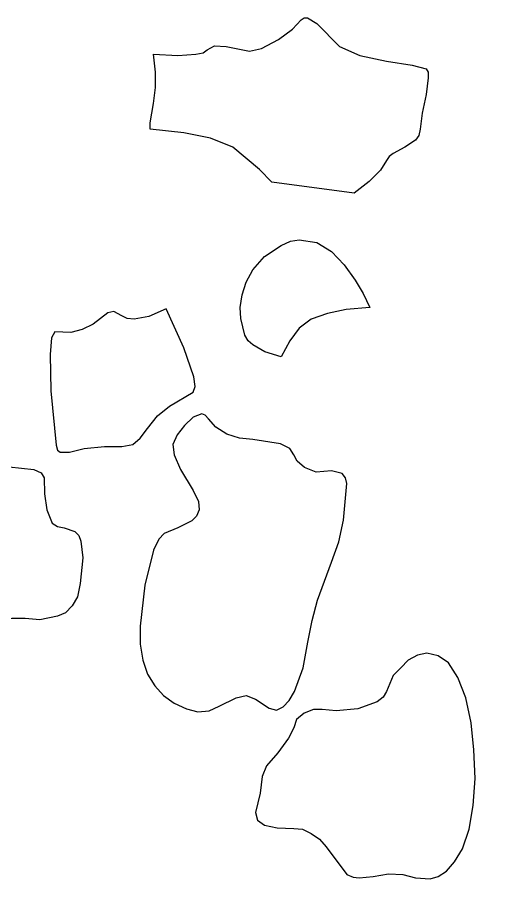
# Model space of a CAD drawing. Header units: centimetres. Extents: x -1.43 to 1.43, y -4.33 to 4.33.
# Drawn here: x -0.683 to 0.061, y -3.536 to -2.167 of the extents above; entities that cross this region are included whole.
import ezdxf

# ---------------------------------------------------------------- set-up
doc = ezdxf.new("R2010")
doc.units = ezdxf.units.CM
doc.header["$MEASUREMENT"] = 0
doc.layers.add('Layer 1', color=7, linetype='Continuous')

msp = doc.modelspace()

# ---------------------------------------------------------------- linework, layer by layer
at = {"layer": 'Layer 1', "color": 142}
for points, knots in [([(1.42781, -4.33099), (1.42781, -4.33099), (-1.42782, -4.33143), (-1.42782, -4.33143), (-1.42782, -4.33143), (-1.42782, -4.33143), (-1.42782, 4.33143), (-1.42782, 4.33143), (-1.42782, 4.33143), (-1.42782, 4.33143), (1.42781, 4.33143), (1.42781, 4.33143), (1.42781, 4.33143), (1.42781, 4.33143), (1.42781, -4.33099), (1.42781, -4.33099)], [0, 0, 0, 0, 0.2, 0.2, 0.2, 0.2, 0.4, 0.4, 0.4, 0.4, 0.6, 0.6, 0.6, 0.6, 1, 1, 1, 1]), ([(-0.47594, -2.34199), (-0.47594, -2.34199), (-0.42343, -2.3475), (-0.42343, -2.3475), (-0.42343, -2.3475), (-0.42343, -2.3475), (-0.38139, -2.35619), (-0.38139, -2.35619), (-0.38139, -2.35619), (-0.38139, -2.35619), (-0.34665, -2.37031), (-0.34665, -2.37031), (-0.34665, -2.37031), (-0.34665, -2.37031), (-0.30476, -2.40519), (-0.30476, -2.40519), (-0.30476, -2.40519), (-0.30476, -2.40519), (-0.28573, -2.4248), (-0.28573, -2.4248), (-0.28573, -2.4248), (-0.28573, -2.4248), (-0.15659, -2.4422), (-0.15659, -2.4422), (-0.15659, -2.4422), (-0.15659, -2.4422), (-0.13343, -2.42365), (-0.13343, -2.42365), (-0.13343, -2.42365), (-0.13343, -2.42365), (-0.1155, -2.40625), (-0.1155, -2.40625), (-0.1155, -2.40625), (-0.1155, -2.40625), (-0.10614, -2.39099), (-0.10614, -2.39099), (-0.10614, -2.39099), (-0.10614, -2.39099), (-0.10186, -2.38451), (-0.10186, -2.38451), (-0.10186, -2.38451), (-0.10186, -2.38451), (-0.09567, -2.38016), (-0.09567, -2.38016), (-0.09567, -2.38016), (-0.09567, -2.38016), (-0.07774, -2.37031), (-0.07774, -2.37031), (-0.07774, -2.37031), (-0.07774, -2.37031), (-0.06092, -2.35939), (-0.06092, -2.35939), (-0.06092, -2.35939), (-0.06092, -2.35939), (-0.05569, -2.35184), (-0.05569, -2.35184), (-0.05569, -2.35184), (-0.05569, -2.35184), (-0.05363, -2.34199), (-0.05363, -2.34199), (-0.05363, -2.34199), (-0.05363, -2.34199), (-0.05045, -2.31696), (-0.05045, -2.31696), (-0.05045, -2.31696), (-0.05045, -2.31696), (-0.04411, -2.28758), (-0.04411, -2.28758), (-0.04411, -2.28758), (-0.04411, -2.28758), (-0.04094, -2.2614), (-0.04094, -2.2614), (-0.04094, -2.2614), (-0.04094, -2.2614), (-0.04094, -2.2527), (-0.04094, -2.2527), (-0.04094, -2.2527), (-0.04094, -2.2527), (-0.04411, -2.24729), (-0.04411, -2.24729), (-0.04411, -2.24729), (-0.04411, -2.24729), (-0.06616, -2.24187), (-0.06616, -2.24187), (-0.06616, -2.24187), (-0.06616, -2.24187), (-0.10614, -2.2353), (-0.10614, -2.2353), (-0.10614, -2.2353), (-0.10614, -2.2353), (-0.14818, -2.22661), (-0.14818, -2.22661), (-0.14818, -2.22661), (-0.14818, -2.22661), (-0.17959, -2.2124), (-0.17959, -2.2124), (-0.17959, -2.2124), (-0.17959, -2.2124), (-0.21545, -2.17646), (-0.21545, -2.17646), (-0.21545, -2.17646), (-0.21545, -2.17646), (-0.23004, -2.16776), (-0.23004, -2.16776), (-0.23004, -2.16776), (-0.23004, -2.16776), (-0.23528, -2.16776), (-0.23528, -2.16776), (-0.23528, -2.16776), (-0.23528, -2.16776), (-0.23956, -2.17104), (-0.23956, -2.17104), (-0.23956, -2.17104), (-0.23956, -2.17104), (-0.2532, -2.18524), (-0.2532, -2.18524), (-0.2532, -2.18524), (-0.2532, -2.18524), (-0.27525, -2.20158), (-0.27525, -2.20158), (-0.27525, -2.20158), (-0.27525, -2.20158), (-0.30159, -2.21569), (-0.30159, -2.21569), (-0.30159, -2.21569), (-0.30159, -2.21569), (-0.32047, -2.22004), (-0.32047, -2.22004), (-0.32047, -2.22004), (-0.32047, -2.22004), (-0.35727, -2.2124), (-0.35727, -2.2124), (-0.35727, -2.2124), (-0.35727, -2.2124), (-0.37504, -2.21134), (-0.37504, -2.21134), (-0.37504, -2.21134), (-0.37504, -2.21134), (-0.38662, -2.21791), (-0.38662, -2.21791), (-0.38662, -2.21791), (-0.38662, -2.21791), (-0.39297, -2.22226), (-0.39297, -2.22226), (-0.39297, -2.22226), (-0.39297, -2.22226), (-0.40455, -2.22439), (-0.40455, -2.22439), (-0.40455, -2.22439), (-0.40455, -2.22439), (-0.43279, -2.22661), (-0.43279, -2.22661), (-0.43279, -2.22661), (-0.43279, -2.22661), (-0.47071, -2.22439), (-0.47071, -2.22439), (-0.47071, -2.22439), (-0.47071, -2.22439), (-0.46753, -2.2527), (-0.46753, -2.2527), (-0.46753, -2.2527), (-0.46753, -2.2527), (-0.46753, -2.27667), (-0.46753, -2.27667), (-0.46753, -2.27667), (-0.46753, -2.27667), (-0.47071, -2.3017), (-0.47071, -2.3017), (-0.47071, -2.3017), (-0.47071, -2.3017), (-0.47594, -2.33223), (-0.47594, -2.33223), (-0.47594, -2.33223), (-0.47594, -2.33223), (-0.47594, -2.34199), (-0.47594, -2.34199)], [0, 0, 0, 0, 0.0222222, 0.0222222, 0.0222222, 0.0222222, 0.0444444, 0.0444444, 0.0444444, 0.0444444, 0.0666667, 0.0666667, 0.0666667, 0.0666667, 0.0888889, 0.0888889, 0.0888889, 0.0888889, 0.1111111, 0.1111111, 0.1111111, 0.1111111, 0.1333333, 0.1333333, 0.1333333, 0.1333333, 0.1555556, 0.1555556, 0.1555556, 0.1555556, 0.1777778, 0.1777778, 0.1777778, 0.1777778, 0.2, 0.2, 0.2, 0.2, 0.2222222, 0.2222222, 0.2222222, 0.2222222, 0.2444444, 0.2444444, 0.2444444, 0.2444444, 0.2666667, 0.2666667, 0.2666667, 0.2666667, 0.2888889, 0.2888889, 0.2888889, 0.2888889, 0.3111111, 0.3111111, 0.3111111, 0.3111111, 0.3333333, 0.3333333, 0.3333333, 0.3333333, 0.3555556, 0.3555556, 0.3555556, 0.3555556, 0.3777778, 0.3777778, 0.3777778, 0.3777778, 0.4, 0.4, 0.4, 0.4, 0.4222222, 0.4222222, 0.4222222, 0.4222222, 0.4444444, 0.4444444, 0.4444444, 0.4444444, 0.4666667, 0.4666667, 0.4666667, 0.4666667, 0.4888889, 0.4888889, 0.4888889, 0.4888889, 0.5111111, 0.5111111, 0.5111111, 0.5111111, 0.5333333, 0.5333333, 0.5333333, 0.5333333, 0.5555556, 0.5555556, 0.5555556, 0.5555556, 0.5777778, 0.5777778, 0.5777778, 0.5777778, 0.6, 0.6, 0.6, 0.6, 0.6222222, 0.6222222, 0.6222222, 0.6222222, 0.6444444, 0.6444444, 0.6444444, 0.6444444, 0.6666667, 0.6666667, 0.6666667, 0.6666667, 0.6888889, 0.6888889, 0.6888889, 0.6888889, 0.7111111, 0.7111111, 0.7111111, 0.7111111, 0.7333333, 0.7333333, 0.7333333, 0.7333333, 0.7555556, 0.7555556, 0.7555556, 0.7555556, 0.7777778, 0.7777778, 0.7777778, 0.7777778, 0.8, 0.8, 0.8, 0.8, 0.8222222, 0.8222222, 0.8222222, 0.8222222, 0.8444444, 0.8444444, 0.8444444, 0.8444444, 0.8666667, 0.8666667, 0.8666667, 0.8666667, 0.8888889, 0.8888889, 0.8888889, 0.8888889, 0.9111111, 0.9111111, 0.9111111, 0.9111111, 0.9333333, 0.9333333, 0.9333333, 0.9333333, 0.9555556, 0.9555556, 0.9555556, 0.9555556, 1, 1, 1, 1]), ([(-0.27113, -2.69809), (-0.27113, -2.69809), (-0.25749, -2.67306), (-0.25749, -2.67306), (-0.25749, -2.67306), (-0.25749, -2.67306), (-0.24273, -2.65345), (-0.24273, -2.65345), (-0.24273, -2.65345), (-0.24273, -2.65345), (-0.22385, -2.63925), (-0.22385, -2.63925), (-0.22385, -2.63925), (-0.22385, -2.63925), (-0.19863, -2.63055), (-0.19863, -2.63055), (-0.19863, -2.63055), (-0.19863, -2.63055), (-0.16912, -2.62407), (-0.16912, -2.62407), (-0.16912, -2.62407), (-0.16912, -2.62407), (-0.13232, -2.62078), (-0.13232, -2.62078), (-0.13232, -2.62078), (-0.13232, -2.62078), (-0.14294, -2.59895), (-0.14294, -2.59895), (-0.14294, -2.59895), (-0.14294, -2.59895), (-0.15548, -2.57827), (-0.15548, -2.57827), (-0.15548, -2.57827), (-0.15548, -2.57827), (-0.17229, -2.5543), (-0.17229, -2.5543), (-0.17229, -2.5543), (-0.17229, -2.5543), (-0.19228, -2.53362), (-0.19228, -2.53362), (-0.19228, -2.53362), (-0.19228, -2.53362), (-0.21545, -2.51951), (-0.21545, -2.51951), (-0.21545, -2.51951), (-0.21545, -2.51951), (-0.24273, -2.51516), (-0.24273, -2.51516), (-0.24273, -2.51516), (-0.24273, -2.51516), (-0.25638, -2.51729), (-0.25638, -2.51729), (-0.25638, -2.51729), (-0.25638, -2.51729), (-0.27113, -2.52386), (-0.27113, -2.52386), (-0.27113, -2.52386), (-0.27113, -2.52386), (-0.29731, -2.54126), (-0.29731, -2.54126), (-0.29731, -2.54126), (-0.29731, -2.54126), (-0.31523, -2.56194), (-0.31523, -2.56194), (-0.31523, -2.56194), (-0.31523, -2.56194), (-0.3257, -2.58155), (-0.3257, -2.58155), (-0.3257, -2.58155), (-0.3257, -2.58155), (-0.33205, -2.60117), (-0.33205, -2.60117), (-0.33205, -2.60117), (-0.33205, -2.60117), (-0.33522, -2.62078), (-0.33522, -2.62078), (-0.33522, -2.62078), (-0.33522, -2.62078), (-0.33411, -2.63818), (-0.33411, -2.63818), (-0.33411, -2.63818), (-0.33411, -2.63818), (-0.32777, -2.66436), (-0.32777, -2.66436), (-0.32777, -2.66436), (-0.32777, -2.66436), (-0.32253, -2.67306), (-0.32253, -2.67306), (-0.32253, -2.67306), (-0.32253, -2.67306), (-0.31523, -2.67954), (-0.31523, -2.67954), (-0.31523, -2.67954), (-0.31523, -2.67954), (-0.29635, -2.69046), (-0.29635, -2.69046), (-0.29635, -2.69046), (-0.29635, -2.69046), (-0.27113, -2.69809), (-0.27113, -2.69809)], [0, 0, 0, 0, 0.0384615, 0.0384615, 0.0384615, 0.0384615, 0.0769231, 0.0769231, 0.0769231, 0.0769231, 0.1153846, 0.1153846, 0.1153846, 0.1153846, 0.1538462, 0.1538462, 0.1538462, 0.1538462, 0.1923077, 0.1923077, 0.1923077, 0.1923077, 0.2307692, 0.2307692, 0.2307692, 0.2307692, 0.2692308, 0.2692308, 0.2692308, 0.2692308, 0.3076923, 0.3076923, 0.3076923, 0.3076923, 0.3461538, 0.3461538, 0.3461538, 0.3461538, 0.3846154, 0.3846154, 0.3846154, 0.3846154, 0.4230769, 0.4230769, 0.4230769, 0.4230769, 0.4615385, 0.4615385, 0.4615385, 0.4615385, 0.5, 0.5, 0.5, 0.5, 0.5384615, 0.5384615, 0.5384615, 0.5384615, 0.5769231, 0.5769231, 0.5769231, 0.5769231, 0.6153846, 0.6153846, 0.6153846, 0.6153846, 0.6538462, 0.6538462, 0.6538462, 0.6538462, 0.6923077, 0.6923077, 0.6923077, 0.6923077, 0.7307692, 0.7307692, 0.7307692, 0.7307692, 0.7692308, 0.7692308, 0.7692308, 0.7692308, 0.8076923, 0.8076923, 0.8076923, 0.8076923, 0.8461538, 0.8461538, 0.8461538, 0.8461538, 0.8846154, 0.8846154, 0.8846154, 0.8846154, 0.9230769, 0.9230769, 0.9230769, 0.9230769, 1, 1, 1, 1]), ([(-0.62507, -2.65886), (-0.62507, -2.65886), (-0.59984, -2.65993), (-0.59984, -2.65993), (-0.59984, -2.65993), (-0.59984, -2.65993), (-0.58208, -2.65558), (-0.58208, -2.65558), (-0.58208, -2.65558), (-0.58208, -2.65558), (-0.56526, -2.64688), (-0.56526, -2.64688), (-0.56526, -2.64688), (-0.56526, -2.64688), (-0.5421, -2.62948), (-0.5421, -2.62948), (-0.5421, -2.62948), (-0.5421, -2.62948), (-0.53274, -2.62726), (-0.53274, -2.62726), (-0.53274, -2.62726), (-0.53274, -2.62726), (-0.52004, -2.63383), (-0.52004, -2.63383), (-0.52004, -2.63383), (-0.52004, -2.63383), (-0.51164, -2.63818), (-0.51164, -2.63818), (-0.51164, -2.63818), (-0.51164, -2.63818), (-0.50117, -2.63925), (-0.50117, -2.63925), (-0.50117, -2.63925), (-0.50117, -2.63925), (-0.478, -2.6349), (-0.478, -2.6349), (-0.478, -2.6349), (-0.478, -2.6349), (-0.45072, -2.62291), (-0.45072, -2.62291), (-0.45072, -2.62291), (-0.45072, -2.62291), (-0.42343, -2.68389), (-0.42343, -2.68389), (-0.42343, -2.68389), (-0.42343, -2.68389), (-0.40772, -2.72969), (-0.40772, -2.72969), (-0.40772, -2.72969), (-0.40772, -2.72969), (-0.4055, -2.74487), (-0.4055, -2.74487), (-0.4055, -2.74487), (-0.4055, -2.74487), (-0.40868, -2.75366), (-0.40868, -2.75366), (-0.40868, -2.75366), (-0.40868, -2.75366), (-0.44548, -2.7754), (-0.44548, -2.7754), (-0.44548, -2.7754), (-0.44548, -2.7754), (-0.46436, -2.79067), (-0.46436, -2.79067), (-0.46436, -2.79067), (-0.46436, -2.79067), (-0.48007, -2.8102), (-0.48007, -2.8102), (-0.48007, -2.8102), (-0.48007, -2.8102), (-0.49165, -2.82546), (-0.49165, -2.82546), (-0.49165, -2.82546), (-0.49165, -2.82546), (-0.50323, -2.83531), (-0.50323, -2.83531), (-0.50323, -2.83531), (-0.50323, -2.83531), (-0.52004, -2.83851), (-0.52004, -2.83851), (-0.52004, -2.83851), (-0.52004, -2.83851), (-0.54733, -2.83851), (-0.54733, -2.83851), (-0.54733, -2.83851), (-0.54733, -2.83851), (-0.5789, -2.84179), (-0.5789, -2.84179), (-0.5789, -2.84179), (-0.5789, -2.84179), (-0.60206, -2.8473), (-0.60206, -2.8473), (-0.60206, -2.8473), (-0.60206, -2.8473), (-0.61666, -2.8473), (-0.61666, -2.8473), (-0.61666, -2.8473), (-0.61666, -2.8473), (-0.62094, -2.84401), (-0.62094, -2.84401), (-0.62094, -2.84401), (-0.62094, -2.84401), (-0.62301, -2.83638), (-0.62301, -2.83638), (-0.62301, -2.83638), (-0.62301, -2.83638), (-0.63141, -2.75144), (-0.63141, -2.75144), (-0.63141, -2.75144), (-0.63141, -2.75144), (-0.63252, -2.69481), (-0.63252, -2.69481), (-0.63252, -2.69481), (-0.63252, -2.69481), (-0.63046, -2.66871), (-0.63046, -2.66871), (-0.63046, -2.66871), (-0.63046, -2.66871), (-0.62507, -2.65886), (-0.62507, -2.65886)], [0, 0, 0, 0, 0.0322581, 0.0322581, 0.0322581, 0.0322581, 0.0645161, 0.0645161, 0.0645161, 0.0645161, 0.0967742, 0.0967742, 0.0967742, 0.0967742, 0.1290323, 0.1290323, 0.1290323, 0.1290323, 0.1612903, 0.1612903, 0.1612903, 0.1612903, 0.1935484, 0.1935484, 0.1935484, 0.1935484, 0.2258065, 0.2258065, 0.2258065, 0.2258065, 0.2580645, 0.2580645, 0.2580645, 0.2580645, 0.2903226, 0.2903226, 0.2903226, 0.2903226, 0.3225806, 0.3225806, 0.3225806, 0.3225806, 0.3548387, 0.3548387, 0.3548387, 0.3548387, 0.3870968, 0.3870968, 0.3870968, 0.3870968, 0.4193548, 0.4193548, 0.4193548, 0.4193548, 0.4516129, 0.4516129, 0.4516129, 0.4516129, 0.483871, 0.483871, 0.483871, 0.483871, 0.516129, 0.516129, 0.516129, 0.516129, 0.5483871, 0.5483871, 0.5483871, 0.5483871, 0.5806452, 0.5806452, 0.5806452, 0.5806452, 0.6129032, 0.6129032, 0.6129032, 0.6129032, 0.6451613, 0.6451613, 0.6451613, 0.6451613, 0.6774194, 0.6774194, 0.6774194, 0.6774194, 0.7096774, 0.7096774, 0.7096774, 0.7096774, 0.7419355, 0.7419355, 0.7419355, 0.7419355, 0.7741935, 0.7741935, 0.7741935, 0.7741935, 0.8064516, 0.8064516, 0.8064516, 0.8064516, 0.8387097, 0.8387097, 0.8387097, 0.8387097, 0.8709677, 0.8709677, 0.8709677, 0.8709677, 0.9032258, 0.9032258, 0.9032258, 0.9032258, 0.9354839, 0.9354839, 0.9354839, 0.9354839, 1, 1, 1, 1]), ([(-0.99598, -2.94635), (-0.99598, -2.94635), (-0.99503, -2.95505), (-0.99503, -2.95505), (-0.99503, -2.95505), (-0.99503, -2.95505), (-0.98662, -2.95727), (-0.98662, -2.95727), (-0.98662, -2.95727), (-0.98662, -2.95727), (-0.95918, -2.9507), (-0.95918, -2.9507), (-0.95918, -2.9507), (-0.95918, -2.9507), (-0.94347, -2.94635), (-0.94347, -2.94635), (-0.94347, -2.94635), (-0.94347, -2.94635), (-0.92665, -2.94529), (-0.92665, -2.94529), (-0.92665, -2.94529), (-0.92665, -2.94529), (-0.9119, -2.94964), (-0.9119, -2.94964), (-0.9119, -2.94964), (-0.9119, -2.94964), (-0.89826, -2.96268), (-0.89826, -2.96268), (-0.89826, -2.96268), (-0.89826, -2.96268), (-0.87827, -3.00076), (-0.87827, -3.00076), (-0.87827, -3.00076), (-0.87827, -3.00076), (-0.86367, -3.03893), (-0.86367, -3.03893), (-0.86367, -3.03893), (-0.86367, -3.03893), (-0.85304, -3.08029), (-0.85304, -3.08029), (-0.85304, -3.08029), (-0.85304, -3.08029), (-0.82369, -3.09555), (-0.82369, -3.09555), (-0.82369, -3.09555), (-0.82369, -3.09555), (-0.8037, -3.11517), (-0.8037, -3.11517), (-0.8037, -3.11517), (-0.8037, -3.11517), (-0.79641, -3.126), (-0.79641, -3.126), (-0.79641, -3.126), (-0.79641, -3.126), (-0.79212, -3.13905), (-0.79212, -3.13905), (-0.79212, -3.13905), (-0.79212, -3.13905), (-0.78911, -3.14783), (-0.78911, -3.14783), (-0.78911, -3.14783), (-0.78911, -3.14783), (-0.78276, -3.15103), (-0.78276, -3.15103), (-0.78276, -3.15103), (-0.78276, -3.15103), (-0.76484, -3.14233), (-0.76484, -3.14233), (-0.76484, -3.14233), (-0.76484, -3.14233), (-0.74707, -3.12706), (-0.74707, -3.12706), (-0.74707, -3.12706), (-0.74707, -3.12706), (-0.73961, -3.11952), (-0.73961, -3.11952), (-0.73961, -3.11952), (-0.73961, -3.11952), (-0.7155, -3.11295), (-0.7155, -3.11295), (-0.7155, -3.11295), (-0.7155, -3.11295), (-0.69233, -3.10754), (-0.69233, -3.10754), (-0.69233, -3.10754), (-0.69233, -3.10754), (-0.67139, -3.10754), (-0.67139, -3.10754), (-0.67139, -3.10754), (-0.67139, -3.10754), (-0.64823, -3.10967), (-0.64823, -3.10967), (-0.64823, -3.10967), (-0.64823, -3.10967), (-0.62094, -3.10425), (-0.62094, -3.10425), (-0.62094, -3.10425), (-0.62094, -3.10425), (-0.60825, -3.09884), (-0.60825, -3.09884), (-0.60825, -3.09884), (-0.60825, -3.09884), (-0.59778, -3.08792), (-0.59778, -3.08792), (-0.59778, -3.08792), (-0.59778, -3.08792), (-0.58937, -3.07372), (-0.58937, -3.07372), (-0.58937, -3.07372), (-0.58937, -3.07372), (-0.58525, -3.05304), (-0.58525, -3.05304), (-0.58525, -3.05304), (-0.58525, -3.05304), (-0.58096, -3.01274), (-0.58096, -3.01274), (-0.58096, -3.01274), (-0.58096, -3.01274), (-0.58414, -2.98665), (-0.58414, -2.98665), (-0.58414, -2.98665), (-0.58414, -2.98665), (-0.58731, -2.97795), (-0.58731, -2.97795), (-0.58731, -2.97795), (-0.58731, -2.97795), (-0.59366, -2.97138), (-0.59366, -2.97138), (-0.59366, -2.97138), (-0.59366, -2.97138), (-0.61047, -2.96597), (-0.61047, -2.96597), (-0.61047, -2.96597), (-0.61047, -2.96597), (-0.62094, -2.96375), (-0.62094, -2.96375), (-0.62094, -2.96375), (-0.62094, -2.96375), (-0.62935, -2.95833), (-0.62935, -2.95833), (-0.62935, -2.95833), (-0.62935, -2.95833), (-0.63776, -2.93765), (-0.63776, -2.93765), (-0.63776, -2.93765), (-0.63776, -2.93765), (-0.64093, -2.91262), (-0.64093, -2.91262), (-0.64093, -2.91262), (-0.64093, -2.91262), (-0.64188, -2.88759), (-0.64188, -2.88759), (-0.64188, -2.88759), (-0.64188, -2.88759), (-0.64617, -2.87996), (-0.64617, -2.87996), (-0.64617, -2.87996), (-0.64617, -2.87996), (-0.65775, -2.87446), (-0.65775, -2.87446), (-0.65775, -2.87446), (-0.65775, -2.87446), (-0.69662, -2.87011), (-0.69662, -2.87011), (-0.69662, -2.87011), (-0.69662, -2.87011), (-0.74167, -2.86576), (-0.74167, -2.86576), (-0.74167, -2.86576), (-0.74167, -2.86576), (-0.76166, -2.86247), (-0.76166, -2.86247), (-0.76166, -2.86247), (-0.76166, -2.86247), (-0.77753, -2.85706), (-0.77753, -2.85706), (-0.77753, -2.85706), (-0.77753, -2.85706), (-0.79117, -2.8473), (-0.79117, -2.8473), (-0.79117, -2.8473), (-0.79117, -2.8473), (-0.80481, -2.83096), (-0.80481, -2.83096), (-0.80481, -2.83096), (-0.80481, -2.83096), (-0.8321, -2.7928), (-0.8321, -2.7928), (-0.8321, -2.7928), (-0.8321, -2.7928), (-0.8605, -2.74274), (-0.8605, -2.74274), (-0.8605, -2.74274), (-0.8605, -2.74274), (-0.93189, -2.72747), (-0.93189, -2.72747), (-0.93189, -2.72747), (-0.93189, -2.72747), (-0.96441, -2.72641), (-0.96441, -2.72641), (-0.96441, -2.72641), (-0.96441, -2.72641), (-0.98757, -2.73076), (-0.98757, -2.73076), (-0.98757, -2.73076), (-0.98757, -2.73076), (-0.99804, -2.73617), (-0.99804, -2.73617), (-0.99804, -2.73617), (-0.99804, -2.73617), (-1.00344, -2.74274), (-1.00344, -2.74274), (-1.00344, -2.74274), (-1.00344, -2.74274), (-1.07166, -2.89194), (-1.07166, -2.89194), (-1.07166, -2.89194), (-1.07166, -2.89194), (-1.03279, -2.90712), (-1.03279, -2.90712), (-1.03279, -2.90712), (-1.03279, -2.90712), (-1.00645, -2.92345), (-1.00645, -2.92345), (-1.00645, -2.92345), (-1.00645, -2.92345), (-0.99804, -2.93437), (-0.99804, -2.93437), (-0.99804, -2.93437), (-0.99804, -2.93437), (-0.99598, -2.94635), (-0.99598, -2.94635)], [0, 0, 0, 0, 0.0169492, 0.0169492, 0.0169492, 0.0169492, 0.0338983, 0.0338983, 0.0338983, 0.0338983, 0.0508475, 0.0508475, 0.0508475, 0.0508475, 0.0677966, 0.0677966, 0.0677966, 0.0677966, 0.0847458, 0.0847458, 0.0847458, 0.0847458, 0.1016949, 0.1016949, 0.1016949, 0.1016949, 0.1186441, 0.1186441, 0.1186441, 0.1186441, 0.1355932, 0.1355932, 0.1355932, 0.1355932, 0.1525424, 0.1525424, 0.1525424, 0.1525424, 0.1694915, 0.1694915, 0.1694915, 0.1694915, 0.1864407, 0.1864407, 0.1864407, 0.1864407, 0.2033898, 0.2033898, 0.2033898, 0.2033898, 0.220339, 0.220339, 0.220339, 0.220339, 0.2372881, 0.2372881, 0.2372881, 0.2372881, 0.2542373, 0.2542373, 0.2542373, 0.2542373, 0.2711864, 0.2711864, 0.2711864, 0.2711864, 0.2881356, 0.2881356, 0.2881356, 0.2881356, 0.3050847, 0.3050847, 0.3050847, 0.3050847, 0.3220339, 0.3220339, 0.3220339, 0.3220339, 0.3389831, 0.3389831, 0.3389831, 0.3389831, 0.3559322, 0.3559322, 0.3559322, 0.3559322, 0.3728814, 0.3728814, 0.3728814, 0.3728814, 0.3898305, 0.3898305, 0.3898305, 0.3898305, 0.4067797, 0.4067797, 0.4067797, 0.4067797, 0.4237288, 0.4237288, 0.4237288, 0.4237288, 0.440678, 0.440678, 0.440678, 0.440678, 0.4576271, 0.4576271, 0.4576271, 0.4576271, 0.4745763, 0.4745763, 0.4745763, 0.4745763, 0.4915254, 0.4915254, 0.4915254, 0.4915254, 0.5084746, 0.5084746, 0.5084746, 0.5084746, 0.5254237, 0.5254237, 0.5254237, 0.5254237, 0.5423729, 0.5423729, 0.5423729, 0.5423729, 0.559322, 0.559322, 0.559322, 0.559322, 0.5762712, 0.5762712, 0.5762712, 0.5762712, 0.5932203, 0.5932203, 0.5932203, 0.5932203, 0.6101695, 0.6101695, 0.6101695, 0.6101695, 0.6271186, 0.6271186, 0.6271186, 0.6271186, 0.6440678, 0.6440678, 0.6440678, 0.6440678, 0.6610169, 0.6610169, 0.6610169, 0.6610169, 0.6779661, 0.6779661, 0.6779661, 0.6779661, 0.6949153, 0.6949153, 0.6949153, 0.6949153, 0.7118644, 0.7118644, 0.7118644, 0.7118644, 0.7288136, 0.7288136, 0.7288136, 0.7288136, 0.7457627, 0.7457627, 0.7457627, 0.7457627, 0.7627119, 0.7627119, 0.7627119, 0.7627119, 0.779661, 0.779661, 0.779661, 0.779661, 0.7966102, 0.7966102, 0.7966102, 0.7966102, 0.8135593, 0.8135593, 0.8135593, 0.8135593, 0.8305085, 0.8305085, 0.8305085, 0.8305085, 0.8474576, 0.8474576, 0.8474576, 0.8474576, 0.8644068, 0.8644068, 0.8644068, 0.8644068, 0.8813559, 0.8813559, 0.8813559, 0.8813559, 0.8983051, 0.8983051, 0.8983051, 0.8983051, 0.9152542, 0.9152542, 0.9152542, 0.9152542, 0.9322034, 0.9322034, 0.9322034, 0.9322034, 0.9491525, 0.9491525, 0.9491525, 0.9491525, 0.9661017, 0.9661017, 0.9661017, 0.9661017, 1, 1, 1, 1]), ([(-0.45389, -2.97467), (-0.45389, -2.97467), (-0.43279, -2.96597), (-0.43279, -2.96597), (-0.43279, -2.96597), (-0.43279, -2.96597), (-0.41074, -2.95505), (-0.41074, -2.95505), (-0.41074, -2.95505), (-0.41074, -2.95505), (-0.40344, -2.94742), (-0.40344, -2.94742), (-0.40344, -2.94742), (-0.40344, -2.94742), (-0.39932, -2.93765), (-0.39932, -2.93765), (-0.39932, -2.93765), (-0.39932, -2.93765), (-0.40027, -2.92461), (-0.40027, -2.92461), (-0.40027, -2.92461), (-0.40027, -2.92461), (-0.40868, -2.90712), (-0.40868, -2.90712), (-0.40868, -2.90712), (-0.40868, -2.90712), (-0.42867, -2.87446), (-0.42867, -2.87446), (-0.42867, -2.87446), (-0.42867, -2.87446), (-0.43818, -2.85165), (-0.43818, -2.85165), (-0.43818, -2.85165), (-0.43818, -2.85165), (-0.44025, -2.83531), (-0.44025, -2.83531), (-0.44025, -2.83531), (-0.44025, -2.83531), (-0.4339, -2.82005), (-0.4339, -2.82005), (-0.4339, -2.82005), (-0.4339, -2.82005), (-0.42232, -2.80585), (-0.42232, -2.80585), (-0.42232, -2.80585), (-0.42232, -2.80585), (-0.40868, -2.7928), (-0.40868, -2.7928), (-0.40868, -2.7928), (-0.40868, -2.7928), (-0.39503, -2.78738), (-0.39503, -2.78738), (-0.39503, -2.78738), (-0.39503, -2.78738), (-0.3898, -2.78951), (-0.3898, -2.78951), (-0.3898, -2.78951), (-0.3898, -2.78951), (-0.38456, -2.79502), (-0.38456, -2.79502), (-0.38456, -2.79502), (-0.38456, -2.79502), (-0.37298, -2.80807), (-0.37298, -2.80807), (-0.37298, -2.80807), (-0.37298, -2.80807), (-0.35616, -2.81898), (-0.35616, -2.81898), (-0.35616, -2.81898), (-0.35616, -2.81898), (-0.33617, -2.82546), (-0.33617, -2.82546), (-0.33617, -2.82546), (-0.33617, -2.82546), (-0.31523, -2.82768), (-0.31523, -2.82768), (-0.31523, -2.82768), (-0.31523, -2.82768), (-0.27208, -2.83416), (-0.27208, -2.83416), (-0.27208, -2.83416), (-0.27208, -2.83416), (-0.25749, -2.84179), (-0.25749, -2.84179), (-0.25749, -2.84179), (-0.25749, -2.84179), (-0.25114, -2.85165), (-0.25114, -2.85165), (-0.25114, -2.85165), (-0.25114, -2.85165), (-0.24591, -2.86141), (-0.24591, -2.86141), (-0.24591, -2.86141), (-0.24591, -2.86141), (-0.23432, -2.87117), (-0.23432, -2.87117), (-0.23432, -2.87117), (-0.23432, -2.87117), (-0.2164, -2.87881), (-0.2164, -2.87881), (-0.2164, -2.87881), (-0.2164, -2.87881), (-0.19228, -2.87668), (-0.19228, -2.87668), (-0.19228, -2.87668), (-0.19228, -2.87668), (-0.17547, -2.88102), (-0.17547, -2.88102), (-0.17547, -2.88102), (-0.17547, -2.88102), (-0.17023, -2.88759), (-0.17023, -2.88759), (-0.17023, -2.88759), (-0.17023, -2.88759), (-0.16817, -2.89629), (-0.16817, -2.89629), (-0.16817, -2.89629), (-0.16817, -2.89629), (-0.1734, -2.95398), (-0.1734, -2.95398), (-0.1734, -2.95398), (-0.1734, -2.95398), (-0.1807, -2.98771), (-0.1807, -2.98771), (-0.1807, -2.98771), (-0.1807, -2.98771), (-0.19228, -3.01931), (-0.19228, -3.01931), (-0.19228, -3.01931), (-0.19228, -3.01931), (-0.21433, -3.07922), (-0.21433, -3.07922), (-0.21433, -3.07922), (-0.21433, -3.07922), (-0.22274, -3.11073), (-0.22274, -3.11073), (-0.22274, -3.11073), (-0.22274, -3.11073), (-0.22909, -3.14455), (-0.22909, -3.14455), (-0.22909, -3.14455), (-0.22909, -3.14455), (-0.23639, -3.18485), (-0.23639, -3.18485), (-0.23639, -3.18485), (-0.23639, -3.18485), (-0.25003, -3.22186), (-0.25003, -3.22186), (-0.25003, -3.22186), (-0.25003, -3.22186), (-0.25844, -3.23597), (-0.25844, -3.23597), (-0.25844, -3.23597), (-0.25844, -3.23597), (-0.26796, -3.24582), (-0.26796, -3.24582), (-0.26796, -3.24582), (-0.26796, -3.24582), (-0.27843, -3.25124), (-0.27843, -3.25124), (-0.27843, -3.25124), (-0.27843, -3.25124), (-0.29001, -3.24795), (-0.29001, -3.24795), (-0.29001, -3.24795), (-0.29001, -3.24795), (-0.31095, -3.23384), (-0.31095, -3.23384), (-0.31095, -3.23384), (-0.31095, -3.23384), (-0.3257, -3.22834), (-0.3257, -3.22834), (-0.3257, -3.22834), (-0.3257, -3.22834), (-0.34141, -3.23162), (-0.34141, -3.23162), (-0.34141, -3.23162), (-0.34141, -3.23162), (-0.36775, -3.24467), (-0.36775, -3.24467), (-0.36775, -3.24467), (-0.36775, -3.24467), (-0.38345, -3.2523), (-0.38345, -3.2523), (-0.38345, -3.2523), (-0.38345, -3.2523), (-0.40138, -3.25346), (-0.40138, -3.25346), (-0.40138, -3.25346), (-0.40138, -3.25346), (-0.41915, -3.24911), (-0.41915, -3.24911), (-0.41915, -3.24911), (-0.41915, -3.24911), (-0.43818, -3.24032), (-0.43818, -3.24032), (-0.43818, -3.24032), (-0.43818, -3.24032), (-0.455, -3.22834), (-0.455, -3.22834), (-0.455, -3.22834), (-0.455, -3.22834), (-0.46864, -3.21316), (-0.46864, -3.21316), (-0.46864, -3.21316), (-0.46864, -3.21316), (-0.48007, -3.19461), (-0.48007, -3.19461), (-0.48007, -3.19461), (-0.48007, -3.19461), (-0.48752, -3.17286), (-0.48752, -3.17286), (-0.48752, -3.17286), (-0.48752, -3.17286), (-0.49165, -3.14783), (-0.49165, -3.14783), (-0.49165, -3.14783), (-0.49165, -3.14783), (-0.49165, -3.11952), (-0.49165, -3.11952), (-0.49165, -3.11952), (-0.49165, -3.11952), (-0.48435, -3.05526), (-0.48435, -3.05526), (-0.48435, -3.05526), (-0.48435, -3.05526), (-0.47071, -3.00076), (-0.47071, -3.00076), (-0.47071, -3.00076), (-0.47071, -3.00076), (-0.4623, -2.98336), (-0.4623, -2.98336), (-0.4623, -2.98336), (-0.4623, -2.98336), (-0.45389, -2.97467), (-0.45389, -2.97467)], [0, 0, 0, 0, 0.0166667, 0.0166667, 0.0166667, 0.0166667, 0.0333333, 0.0333333, 0.0333333, 0.0333333, 0.05, 0.05, 0.05, 0.05, 0.0666667, 0.0666667, 0.0666667, 0.0666667, 0.0833333, 0.0833333, 0.0833333, 0.0833333, 0.1, 0.1, 0.1, 0.1, 0.1166667, 0.1166667, 0.1166667, 0.1166667, 0.1333333, 0.1333333, 0.1333333, 0.1333333, 0.15, 0.15, 0.15, 0.15, 0.1666667, 0.1666667, 0.1666667, 0.1666667, 0.1833333, 0.1833333, 0.1833333, 0.1833333, 0.2, 0.2, 0.2, 0.2, 0.2166667, 0.2166667, 0.2166667, 0.2166667, 0.2333333, 0.2333333, 0.2333333, 0.2333333, 0.25, 0.25, 0.25, 0.25, 0.2666667, 0.2666667, 0.2666667, 0.2666667, 0.2833333, 0.2833333, 0.2833333, 0.2833333, 0.3, 0.3, 0.3, 0.3, 0.3166667, 0.3166667, 0.3166667, 0.3166667, 0.3333333, 0.3333333, 0.3333333, 0.3333333, 0.35, 0.35, 0.35, 0.35, 0.3666667, 0.3666667, 0.3666667, 0.3666667, 0.3833333, 0.3833333, 0.3833333, 0.3833333, 0.4, 0.4, 0.4, 0.4, 0.4166667, 0.4166667, 0.4166667, 0.4166667, 0.4333333, 0.4333333, 0.4333333, 0.4333333, 0.45, 0.45, 0.45, 0.45, 0.4666667, 0.4666667, 0.4666667, 0.4666667, 0.4833333, 0.4833333, 0.4833333, 0.4833333, 0.5, 0.5, 0.5, 0.5, 0.5166667, 0.5166667, 0.5166667, 0.5166667, 0.5333333, 0.5333333, 0.5333333, 0.5333333, 0.55, 0.55, 0.55, 0.55, 0.5666667, 0.5666667, 0.5666667, 0.5666667, 0.5833333, 0.5833333, 0.5833333, 0.5833333, 0.6, 0.6, 0.6, 0.6, 0.6166667, 0.6166667, 0.6166667, 0.6166667, 0.6333333, 0.6333333, 0.6333333, 0.6333333, 0.65, 0.65, 0.65, 0.65, 0.6666667, 0.6666667, 0.6666667, 0.6666667, 0.6833333, 0.6833333, 0.6833333, 0.6833333, 0.7, 0.7, 0.7, 0.7, 0.7166667, 0.7166667, 0.7166667, 0.7166667, 0.7333333, 0.7333333, 0.7333333, 0.7333333, 0.75, 0.75, 0.75, 0.75, 0.7666667, 0.7666667, 0.7666667, 0.7666667, 0.7833333, 0.7833333, 0.7833333, 0.7833333, 0.8, 0.8, 0.8, 0.8, 0.8166667, 0.8166667, 0.8166667, 0.8166667, 0.8333333, 0.8333333, 0.8333333, 0.8333333, 0.85, 0.85, 0.85, 0.85, 0.8666667, 0.8666667, 0.8666667, 0.8666667, 0.8833333, 0.8833333, 0.8833333, 0.8833333, 0.9, 0.9, 0.9, 0.9, 0.9166667, 0.9166667, 0.9166667, 0.9166667, 0.9333333, 0.9333333, 0.9333333, 0.9333333, 0.95, 0.95, 0.95, 0.95, 0.9666667, 0.9666667, 0.9666667, 0.9666667, 1, 1, 1, 1]), ([(-0.30048, -3.35473), (-0.30048, -3.35473), (-0.29413, -3.3384), (-0.29413, -3.3384), (-0.29413, -3.3384), (-0.29413, -3.3384), (-0.27637, -3.31763), (-0.27637, -3.31763), (-0.27637, -3.31763), (-0.27637, -3.31763), (-0.25955, -3.29482), (-0.25955, -3.29482), (-0.25955, -3.29482), (-0.25955, -3.29482), (-0.25114, -3.27849), (-0.25114, -3.27849), (-0.25114, -3.27849), (-0.25114, -3.27849), (-0.24686, -3.26544), (-0.24686, -3.26544), (-0.24686, -3.26544), (-0.24686, -3.26544), (-0.23528, -3.25559), (-0.23528, -3.25559), (-0.23528, -3.25559), (-0.23528, -3.25559), (-0.22068, -3.25017), (-0.22068, -3.25017), (-0.22068, -3.25017), (-0.22068, -3.25017), (-0.20704, -3.25017), (-0.20704, -3.25017), (-0.20704, -3.25017), (-0.20704, -3.25017), (-0.18499, -3.2523), (-0.18499, -3.2523), (-0.18499, -3.2523), (-0.18499, -3.2523), (-0.15135, -3.24911), (-0.15135, -3.24911), (-0.15135, -3.24911), (-0.15135, -3.24911), (-0.12089, -3.23819), (-0.12089, -3.23819), (-0.12089, -3.23819), (-0.12089, -3.23819), (-0.11137, -3.23056), (-0.11137, -3.23056), (-0.11137, -3.23056), (-0.11137, -3.23056), (-0.10614, -3.22186), (-0.10614, -3.22186), (-0.10614, -3.22186), (-0.10614, -3.22186), (-0.09567, -3.19683), (-0.09567, -3.19683), (-0.09567, -3.19683), (-0.09567, -3.19683), (-0.08409, -3.18485), (-0.08409, -3.18485), (-0.08409, -3.18485), (-0.08409, -3.18485), (-0.07251, -3.17286), (-0.07251, -3.17286), (-0.07251, -3.17286), (-0.07251, -3.17286), (-0.05775, -3.16523), (-0.05775, -3.16523), (-0.05775, -3.16523), (-0.05775, -3.16523), (-0.04316, -3.16195), (-0.04316, -3.16195), (-0.04316, -3.16195), (-0.04316, -3.16195), (-0.02523, -3.1663), (-0.02523, -3.1663), (-0.02523, -3.1663), (-0.02523, -3.1663), (-0.00952, -3.17721), (-0.00952, -3.17721), (-0.00952, -3.17721), (-0.00952, -3.17721), (0.00523, -3.20002), (0.00523, -3.20002), (0.00523, -3.20002), (0.00523, -3.20002), (0.01792, -3.23162), (0.01792, -3.23162), (0.01792, -3.23162), (0.01792, -3.23162), (0.02633, -3.27085), (0.02633, -3.27085), (0.02633, -3.27085), (0.02633, -3.27085), (0.03046, -3.31328), (0.03046, -3.31328), (0.03046, -3.31328), (0.03046, -3.31328), (0.03252, -3.35793), (0.03252, -3.35793), (0.03252, -3.35793), (0.03252, -3.35793), (0.02934, -3.40044), (0.02934, -3.40044), (0.02934, -3.40044), (0.02934, -3.40044), (0.02316, -3.43745), (0.02316, -3.43745), (0.02316, -3.43745), (0.02316, -3.43745), (0.01253, -3.4679), (0.01253, -3.4679), (0.01253, -3.4679), (0.01253, -3.4679), (0, -3.48867), (0, -3.48867), (0, -3.48867), (0, -3.48867), (-0.01254, -3.50278), (-0.01254, -3.50278), (-0.01254, -3.50278), (-0.01254, -3.50278), (-0.02523, -3.51148), (-0.02523, -3.51148), (-0.02523, -3.51148), (-0.02523, -3.51148), (-0.03776, -3.51476), (-0.03776, -3.51476), (-0.03776, -3.51476), (-0.03776, -3.51476), (-0.06092, -3.5137), (-0.06092, -3.5137), (-0.06092, -3.5137), (-0.06092, -3.5137), (-0.08091, -3.50819), (-0.08091, -3.50819), (-0.08091, -3.50819), (-0.08091, -3.50819), (-0.10297, -3.50713), (-0.10297, -3.50713), (-0.10297, -3.50713), (-0.10297, -3.50713), (-0.12708, -3.51148), (-0.12708, -3.51148), (-0.12708, -3.51148), (-0.12708, -3.51148), (-0.14913, -3.5137), (-0.14913, -3.5137), (-0.14913, -3.5137), (-0.14913, -3.5137), (-0.15865, -3.51254), (-0.15865, -3.51254), (-0.15865, -3.51254), (-0.15865, -3.51254), (-0.16817, -3.50819), (-0.16817, -3.50819), (-0.16817, -3.50819), (-0.16817, -3.50819), (-0.20069, -3.4647), (-0.20069, -3.4647), (-0.20069, -3.4647), (-0.20069, -3.4647), (-0.21116, -3.45272), (-0.21116, -3.45272), (-0.21116, -3.45272), (-0.21116, -3.45272), (-0.22385, -3.44402), (-0.22385, -3.44402), (-0.22385, -3.44402), (-0.22385, -3.44402), (-0.2375, -3.43745), (-0.2375, -3.43745), (-0.2375, -3.43745), (-0.2375, -3.43745), (-0.25114, -3.43639), (-0.25114, -3.43639), (-0.25114, -3.43639), (-0.25114, -3.43639), (-0.27732, -3.43523), (-0.27732, -3.43523), (-0.27732, -3.43523), (-0.27732, -3.43523), (-0.29731, -3.43089), (-0.29731, -3.43089), (-0.29731, -3.43089), (-0.29731, -3.43089), (-0.30778, -3.42325), (-0.30778, -3.42325), (-0.30778, -3.42325), (-0.30778, -3.42325), (-0.31095, -3.41127), (-0.31095, -3.41127), (-0.31095, -3.41127), (-0.31095, -3.41127), (-0.30365, -3.38083), (-0.30365, -3.38083), (-0.30365, -3.38083), (-0.30365, -3.38083), (-0.30048, -3.35473), (-0.30048, -3.35473)], [0, 0, 0, 0, 0.0196078, 0.0196078, 0.0196078, 0.0196078, 0.0392157, 0.0392157, 0.0392157, 0.0392157, 0.0588235, 0.0588235, 0.0588235, 0.0588235, 0.0784314, 0.0784314, 0.0784314, 0.0784314, 0.0980392, 0.0980392, 0.0980392, 0.0980392, 0.1176471, 0.1176471, 0.1176471, 0.1176471, 0.1372549, 0.1372549, 0.1372549, 0.1372549, 0.1568627, 0.1568627, 0.1568627, 0.1568627, 0.1764706, 0.1764706, 0.1764706, 0.1764706, 0.1960784, 0.1960784, 0.1960784, 0.1960784, 0.2156863, 0.2156863, 0.2156863, 0.2156863, 0.2352941, 0.2352941, 0.2352941, 0.2352941, 0.254902, 0.254902, 0.254902, 0.254902, 0.2745098, 0.2745098, 0.2745098, 0.2745098, 0.2941176, 0.2941176, 0.2941176, 0.2941176, 0.3137255, 0.3137255, 0.3137255, 0.3137255, 0.3333333, 0.3333333, 0.3333333, 0.3333333, 0.3529412, 0.3529412, 0.3529412, 0.3529412, 0.372549, 0.372549, 0.372549, 0.372549, 0.3921569, 0.3921569, 0.3921569, 0.3921569, 0.4117647, 0.4117647, 0.4117647, 0.4117647, 0.4313725, 0.4313725, 0.4313725, 0.4313725, 0.4509804, 0.4509804, 0.4509804, 0.4509804, 0.4705882, 0.4705882, 0.4705882, 0.4705882, 0.4901961, 0.4901961, 0.4901961, 0.4901961, 0.5098039, 0.5098039, 0.5098039, 0.5098039, 0.5294118, 0.5294118, 0.5294118, 0.5294118, 0.5490196, 0.5490196, 0.5490196, 0.5490196, 0.5686275, 0.5686275, 0.5686275, 0.5686275, 0.5882353, 0.5882353, 0.5882353, 0.5882353, 0.6078431, 0.6078431, 0.6078431, 0.6078431, 0.627451, 0.627451, 0.627451, 0.627451, 0.6470588, 0.6470588, 0.6470588, 0.6470588, 0.6666667, 0.6666667, 0.6666667, 0.6666667, 0.6862745, 0.6862745, 0.6862745, 0.6862745, 0.7058824, 0.7058824, 0.7058824, 0.7058824, 0.7254902, 0.7254902, 0.7254902, 0.7254902, 0.745098, 0.745098, 0.745098, 0.745098, 0.7647059, 0.7647059, 0.7647059, 0.7647059, 0.7843137, 0.7843137, 0.7843137, 0.7843137, 0.8039216, 0.8039216, 0.8039216, 0.8039216, 0.8235294, 0.8235294, 0.8235294, 0.8235294, 0.8431373, 0.8431373, 0.8431373, 0.8431373, 0.8627451, 0.8627451, 0.8627451, 0.8627451, 0.8823529, 0.8823529, 0.8823529, 0.8823529, 0.9019608, 0.9019608, 0.9019608, 0.9019608, 0.9215686, 0.9215686, 0.9215686, 0.9215686, 0.9411765, 0.9411765, 0.9411765, 0.9411765, 0.9607843, 0.9607843, 0.9607843, 0.9607843, 1, 1, 1, 1])]:
    msp.add_open_spline(points, degree=3, knots=knots, dxfattribs=at)

doc.saveas('drawing.dxf')
